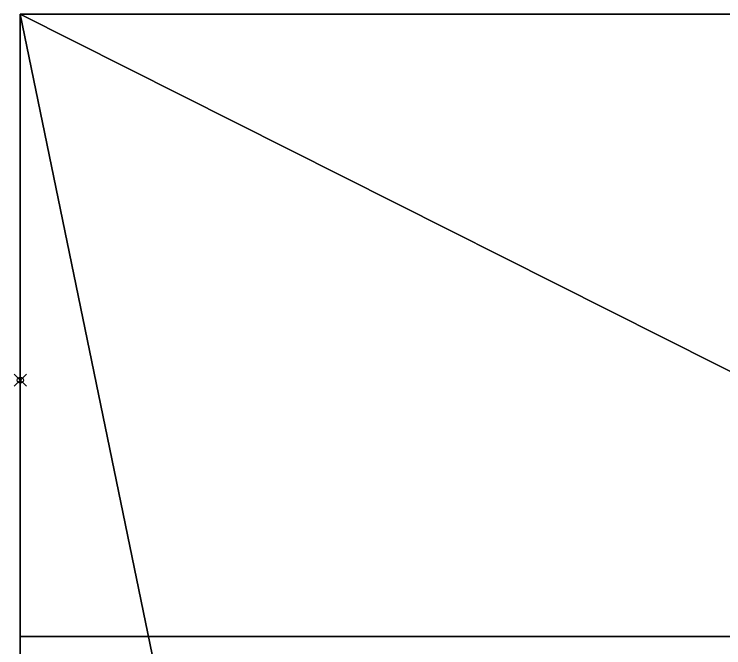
# Model space of a CAD drawing. Header units: millimetres. Extents: x -225 to 1123, y -1228 to 1.
# Drawn here: x -1 to 115.3, y -885.9 to -782 of the extents above; entities that cross this region are included whole.
import ezdxf

# ---------------------------------------------------------------- set-up
doc = ezdxf.new("R2010")
doc.units = ezdxf.units.MM
doc.header["$PDMODE"] = 35
for name, color, linetype in [('IQ_200_2D', 1, 'Continuous'), ('IQ_200_3D', 1, 'Continuous'), ('IQ_204_2D', 7, 'Continuous'), ('IQ_INS_3D', 3, 'Continuous')]:
    doc.layers.add(name, color=color, linetype=linetype)

msp = doc.modelspace()

# ---------------------------------------------------------------- linework, layer by layer
at = {"layer": 'IQ_200_2D'}
for p, q in [((0, -782), (0, -884)), ((0, -884), (340, -884))]:
    msp.add_line(p, q, dxfattribs=at)
at = {"layer": 'IQ_204_2D'}
msp.add_line((0, -884), (0, -896.89), dxfattribs=at)
at = {"layer": 'IQ_INS_3D'}
msp.add_point((0, -842), dxfattribs=at)

# ---------------------------------------------------------------- meshes
at = {"layer": 'IQ_200_3D'}
mesh = msp.add_polyface(dxfattribs=at)
corners = [(0, -782, 1785), (0, -884, 1785), (340, -884, 1785), (340, -782, 1785)]
mesh.append_faces([[corners[k] for k in face] for face in [(0, 1, 2, 3)]])
mesh = msp.add_polyface(dxfattribs=at)
corners = [(340, -884, 776), (0, -884, 776), (0, -782, 776), (340, -782, 776)]
mesh.append_faces([[corners[k] for k in face] for face in [(0, 1, 2, 3)]])
mesh = msp.add_polyface(dxfattribs=at)
corners = [(340, -782, 1785), (340, -782, 776), (0, -782, 776), (0, -782, 1785)]
mesh.append_faces([[corners[k] for k in face] for face in [(0, 1, 2, 3)]])
mesh = msp.add_polyface(dxfattribs=at)
corners = [(0, -782, 1785), (0, -782, 776), (0, -884, 776), (0, -884, 1785)]
mesh.append_faces([[corners[k] for k in face] for face in [(0, 1, 2, 3)]])
mesh = msp.add_polyface(dxfattribs=at)
corners = [(340, -782, 771), (0, -782, 771), (0, -912.4, 771), (0.65, -913.68, 771), (31.89, -936.8, 771), (307.69, -936.8, 771), (308.54, -936.49, 771), (339.35, -913.68, 771), (340, -912.4, 771)]
mesh.append_faces([[corners[k] for k in face] for face in [(8, 5, 6, 7), (4, 2, 3)]], dxfattribs={"vtx0": -1})
mesh.append_faces([[corners[k] for k in face] for face in [(5, 8, 0, 1)]], dxfattribs={"vtx0": -1, "vtx3": -1})
mesh.append_faces([[corners[k] for k in face] for face in [(1, 2, 4, 5)]], dxfattribs={"vtx1": -1, "vtx3": -1})
mesh = msp.add_polyface(dxfattribs=at)
corners = [(340, -782, 150), (340, -912.4, 150), (339.35, -913.68, 150), (308.54, -936.49, 150), (307.69, -936.8, 150), (31.89, -936.8, 150), (0.65, -913.68, 150), (0, -912.4, 150), (0, -782, 150)]
mesh.append_faces([[corners[k] for k in face] for face in [(3, 1, 2)]], dxfattribs={"vtx0": -1})
mesh.append_faces([[corners[k] for k in face] for face in [(4, 0, 1, 3)]], dxfattribs={"vtx0": -1, "vtx2": -1})
mesh.append_faces([[corners[k] for k in face] for face in [(7, 8, 5, 6)]], dxfattribs={"vtx1": -1})
mesh.append_faces([[corners[k] for k in face] for face in [(4, 5, 8, 0)]], dxfattribs={"vtx1": -1, "vtx3": -1})
mesh = msp.add_polyface(dxfattribs=at)
corners = [(340, -782, 771), (340, -782, 150), (0, -782, 150), (0, -782, 771)]
mesh.append_faces([[corners[k] for k in face] for face in [(0, 1, 2, 3)]])
mesh = msp.add_polyface(dxfattribs=at)
corners = [(0, -782, 771), (0, -782, 150), (0, -912.4, 150), (0, -912.4, 771)]
mesh.append_faces([[corners[k] for k in face] for face in [(0, 1, 2, 3)]])
mesh = msp.add_polyface(dxfattribs=at)
corners = [(0, -884, 1785), (0, -884, 776), (340, -884, 776), (340, -884, 1785)]
mesh.append_faces([[corners[k] for k in face] for face in [(0, 1, 2, 3)]])

doc.saveas('drawing.dxf')
